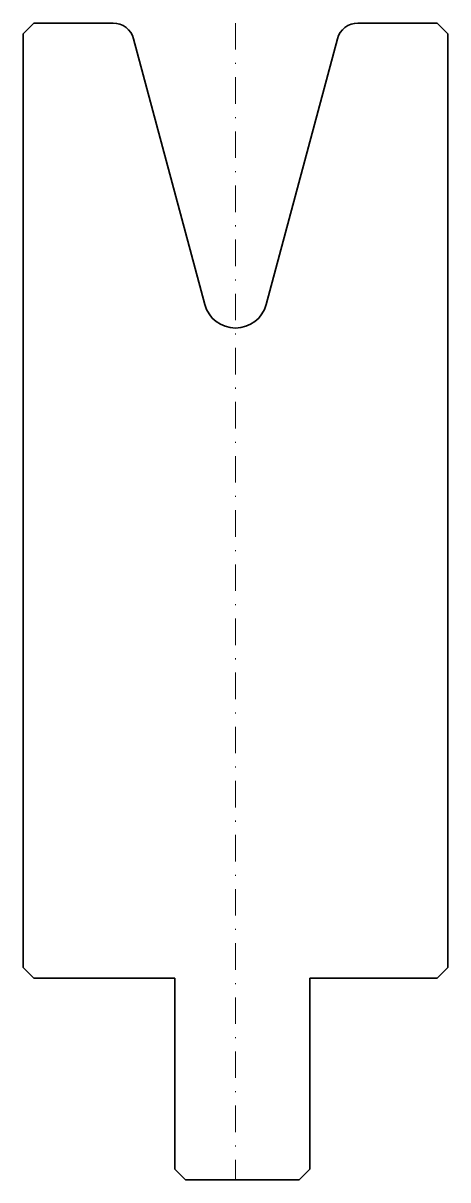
# Model space of a CAD drawing. Header units: millimetres. Extents: x -20 to 20, y -109 to 0.
import ezdxf

# ---------------------------------------------------------------- set-up
doc = ezdxf.new("R2010")
doc.units = ezdxf.units.MM
doc.header["$LTSCALE"] = 5
doc.linetypes.add('AUSGEZOGEN', pattern=[0])
doc.linetypes.add('DASHDOT', pattern=[1, 0.5, -0.25, 0, -0.25])
doc.layers.add('2', color=7, linetype='Continuous')

msp = doc.modelspace()

# ---------------------------------------------------------------- linework, layer by layer
at = {"layer": '2', "color": 7, "linetype": 'AUSGEZOGEN', "lineweight": 35}
for p, q in [((-20, -1), (-19, 0)), ((-19, 0), (-11.53, 0)), ((11.53, 0), (19, 0)), ((19, 0), (20, -1)), ((-20, -89), (-20, -1)), ((20, -1), (20, -89)), ((-9.6, -1.48), (-2.9, -26.51)), ((2.9, -26.51), (9.6, -1.48)), ((-19, -90), (-20, -89)), ((20, -89), (19, -90)), ((-5.7, -90), (-19, -90)), ((-5.7, -108), (-5.7, -90)), ((19, -90), (7, -90)), ((7, -90), (7, -108)), ((-4.7, -109), (-5.7, -108)), ((6, -109), (-4.7, -109)), ((7, -108), (6, -109))]:
    msp.add_line(p, q, dxfattribs=at)
at = {"layer": '2', "color": 7, "linetype": 'DASHDOT', "lineweight": 18}
msp.add_line((0, 0), (0, -109), dxfattribs=at)
at = {"layer": '2', "color": 7, "linetype": 'AUSGEZOGEN', "lineweight": 35}
for centre, radius, start, end in [((-11.53, -2), 2, 15, 90), ((11.53, -2), 2, 90, 165), ((0, -25.73), 3, 195, 345)]:
    msp.add_arc(centre, radius, start, end, dxfattribs=at)

doc.saveas('drawing.dxf')
